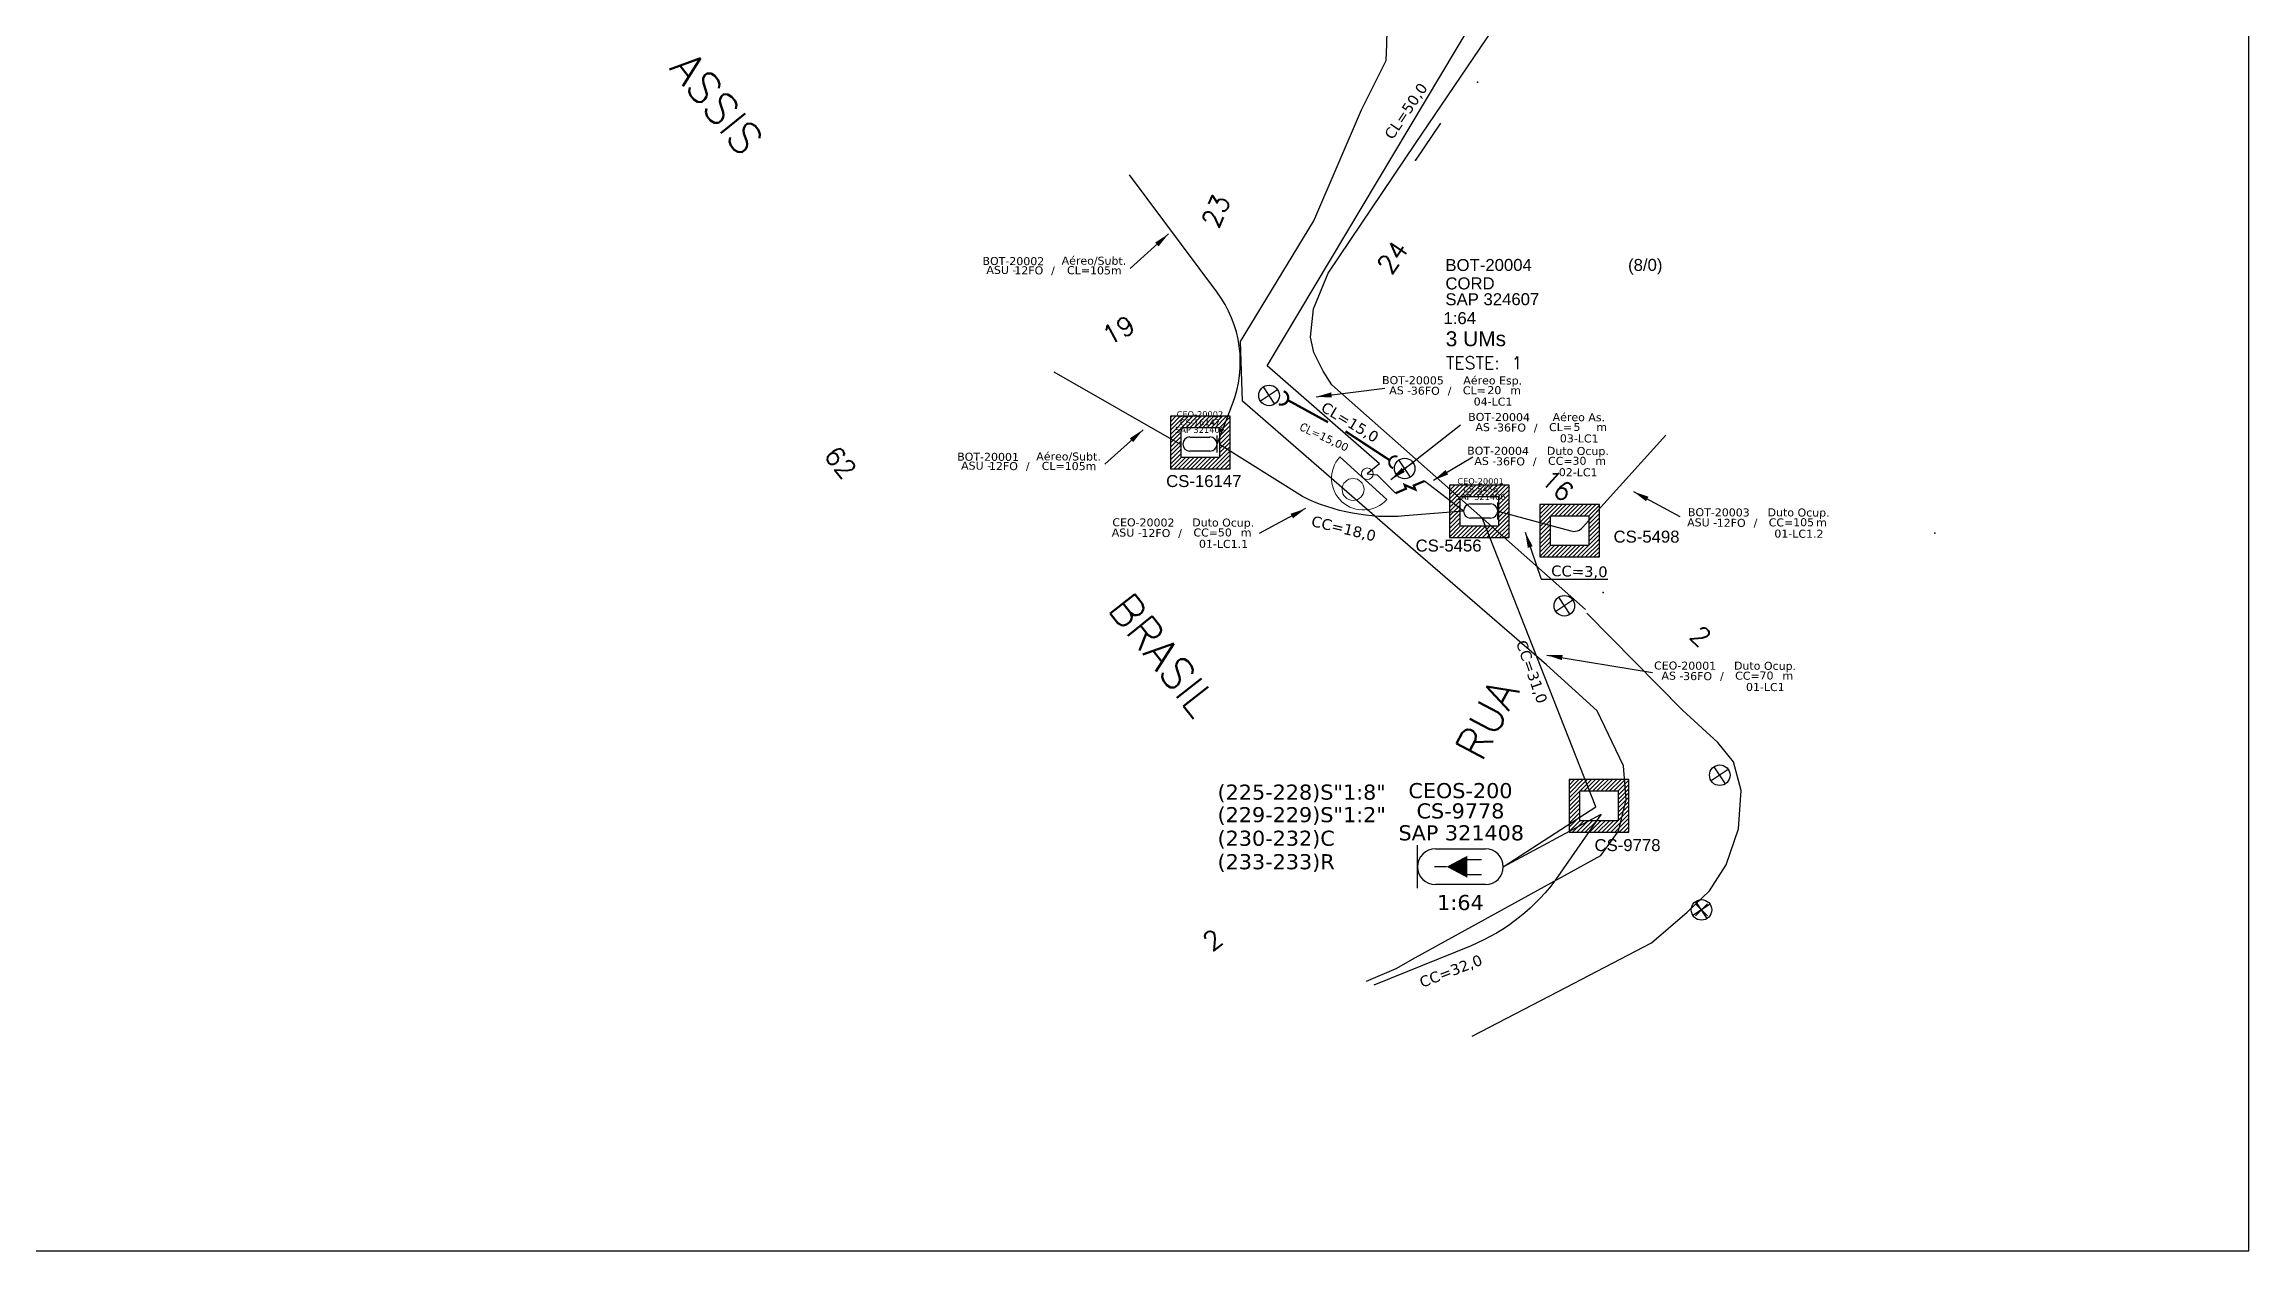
# Model space of a CAD drawing. Extents: x -89 to 749, y 705 to 1299.
# Drawn here: x 467.7 to 749.2, y 705 to 859.2 of the extents above; entities that cross this region are included whole.
import ezdxf
from ezdxf.enums import TextEntityAlignment as Align

# ---------------------------------------------------------------- set-up
doc = ezdxf.new("R2010")
doc.units = 0
for name, color, linetype in [('10.1-Caixas Subterrâneas', 5, 'Continuous'), ('20.4-CEOS', 1, 'Continuous'), ('20.5-CEO', 1, 'Continuous'), ('CAP a instalar', 1, 'Continuous'), ('celulas gpon', 7, 'Continuous'), ('CORDOALHA BLOCO NOVO', 7, 'Continuous'), ('DIVLOTE', 252, 'Continuous'), ('DUVIDAS', 252, 'Continuous'), ('label_cabos', 7, 'Continuous'), ('Legenda', 1, 'Continuous'), ('MUB', 251, 'Continuous'), ('NOMELOG', 253, 'Continuous'), ('Postes Existentes NA', 1, 'Continuous'), ('POSTES_ATUALIZACAO', 252, 'Continuous'), ('Subida Lateral', 5, 'Continuous'), ('UMS', 1, 'Continuous')]:
    doc.layers.add(name, color=color, linetype=linetype)
for name, color, linetype, lineweight in [("20.0-LEGENDA DOS CDO'S", 1, 'Continuous', 0), ('20.2-CDO_POSTE', 1, 'Continuous', 5), ('20.6-CORDOALHA_SUPORTE', 7, 'Continuous', 25), ('CORDOALHA_SUPORTE', 7, 'Continuous', 25)]:
    doc.layers.add(name, color=color, linetype=linetype, lineweight=lineweight)
doc.layers.add('EXTRA', color=50, linetype='Continuous', plot=False)
doc.styles.add('ARIAL', font='arial.ttf')
doc.styles.add('DIGICADE', font='arial.ttf')
doc.styles.add('ROMANS', font='romans')
doc.styles.add('siredit', font='verdana.ttf')
doc.styles.get("Standard").update_dxf_attribs({"font": 'arial.ttf'})
doc.linetypes.add('FENCELINE1', pattern='A,0.25,-0.1,[133,ltypeshp.shx,S=0.1,R=0,X=-0.1,Y=0],-0.1,1', length=1.45)
doc.dimstyles.new('CC', dxfattribs={"dimtxt": 1, "dimasz": 2, "dimexe": 0.18, "dimexo": 0.0625, "dimgap": 0.09, "dimtad": 0, "dimdec": 0, "dimrnd": 1, "dimzin": 0, "dimdsep": 46, "dimtxsty": 'siredit', "dimblk": 'NONE', "dimcen": 0, "dimse1": 1, "dimse2": 1, "dimsd1": 1, "dimsd2": 1, "dimclrt": 7, "dimadec": 0, "dimazin": 0, "dimtfac": 1, "dimtdec": 0, "dimtofl": 0, "dimtmove": 0, "dimatfit": 3, "dimfxl": 0, "dimtolj": 1, "dimtzin": 0, "dimarcsym": 0})
doc.dimstyles.get("Standard").update_dxf_attribs({"dimtxt": 0.18, "dimasz": 0.18, "dimexe": 0.18, "dimexo": 0.0625, "dimgap": 0.09, "dimtad": 0, "dimtih": 1, "dimtoh": 1, "dimdec": 4, "dimzin": 0, "dimdsep": 46, "dimtxsty": 'Standard', "dimcen": 0.09, "dimadec": 0, "dimazin": 0, "dimtfac": 1, "dimtdec": 4, "dimtofl": 0, "dimtmove": 0, "dimatfit": 3, "dimfxl": 0, "dimtolj": 1, "dimtzin": 0, "dimarcsym": 0})

# ---------------------------------------------------------------- blocks, each defined once
blk = doc.blocks.new('*X65')
at = {"color": 0, "linetype": 'Continuous'}
for p, q in [((-1.25, 0.34099), (-0.49099, 1.1)), ((-1.25, 0.517767), (-0.667767, 1.1)), ((-1.25, 0.694544), (-0.844544, 1.1)), ((-1.25, 0.87132), (-1.02132, 1.1)), ((-1.25, 1.048097), (-1.198097, 1.1)), ((-0.789214, 0.625), (-0.314214, 1.1)), ((-0.612437, 0.625), (-0.137437, 1.1)), ((-0.43566, 0.625), (0.03934, 1.1)), ((-0.258883, 0.625), (0.216117, 1.1)), ((-0.082107, 0.625), (0.392893, 1.1)), ((0.09467, 0.625), (0.56967, 1.1)), ((0.271447, 0.625), (0.746447, 1.1)), ((0.448223, 0.625), (0.923223, 1.1)), ((0.625, 0.625), (1.1, 1.1)), ((0.801777, 0.625), (1.25, 1.073223)), ((-1.25, 0.164214), (-0.8035, 0.610714)), ((-1.25, -0.012563), (-0.8035, 0.433937)), ((-1.25, -0.18934), (-0.8035, 0.25716)), ((-1.25, -0.366117), (-0.8035, 0.080383)), ((0.8035, 0.449947), (1.25, 0.896447)), ((0.8035, 0.27317), (1.25, 0.71967)), ((0.8035, 0.096393), (1.25, 0.542893)), ((0.8035, -0.080383), (1.25, 0.366117)), ((0.8035, -0.25716), (1.25, 0.18934)), ((0.8035, -0.433937), (1.25, 0.012563)), ((-1.25, -0.542893), (-0.8035, -0.096393)), ((-1.25, -0.71967), (-0.8035, -0.27317)), ((-1.25, -0.896447), (-0.8035, -0.449947)), ((-1.25, -1.073223), (-0.801777, -0.625)), ((-1.1, -1.1), (-0.625, -0.625)), ((-0.923223, -1.1), (-0.448223, -0.625)), ((-0.746447, -1.1), (-0.271447, -0.625)), ((-0.56967, -1.1), (-0.09467, -0.625)), ((-0.392893, -1.1), (0.082107, -0.625)), ((-0.216117, -1.1), (0.258883, -0.625)), ((-0.03934, -1.1), (0.43566, -0.625)), ((0.137437, -1.1), (0.612437, -0.625)), ((0.314214, -1.1), (0.789214, -0.625)), ((0.49099, -1.1), (1.25, -0.34099)), ((0.667767, -1.1), (1.25, -0.517767)), ((0.8035, -0.610714), (1.25, -0.164214)), ((0.844544, -1.1), (1.25, -0.694544)), ((1.02132, -1.1), (1.25, -0.87132)), ((1.198097, -1.1), (1.25, -1.048097))]:
    blk.add_line(p, q, dxfattribs=at)
blk = doc.blocks.new('MANHOLE_MQ')
at = {"color": 0, "linetype": 'Continuous'}
for p, q in [((0.00000623, 0.00000569), (-0.00000627, 0.00000569)), ((-0.00000627, 0.00000569), (-0.00000627, -0.00000531)), ((0.00000623, -0.00000531), (0.00000623, 0.00000569)), ((-0.00000404, 0.00000331), (0.00000399, 0.00000331)), ((-0.00000404, -0.00000294), (-0.00000404, 0.00000331)), ((0.00000399, 0.00000331), (0.00000399, -0.00000294)), ((0.00000399, -0.00000294), (-0.00000404, -0.00000294)), ((0.00000399, -0.00000294), (0.00000399, -0.00000294)), ((-0.00000627, -0.00000531), (0.00000623, -0.00000531))]:
    blk.add_line(p, q, dxfattribs=at)
at = {"color": 0, "linetype": 'Continuous', "xscale": 5e-06, "yscale": 5e-06, "zscale": 1e-05}
blk.add_blockref('*X65', (-0.00000002, 0.00000019), dxfattribs=at)
blk = doc.blocks.new('*U100')
at = {"color": 10}
for points in [[(41172, 12883), (40951, 13058)], [(40974, 12860), (41149, 13081)]]:
    blk.add_lwpolyline(points, dxfattribs=at)
blk.add_circle((41062, 12971), 141, dxfattribs=at)
blk = doc.blocks.new('*U102')
at = {"layer": '20.4-CEOS', "color": 7, "style": 'siredit'}
for tag, p in [('FIBRAS_SPLITTER', (0, 0)), ('FIBRAS_TOP_C', (0, -4.13)), ('RESERVA_FINAIS', (0, -5.46))]:
    blk.add_attdef(tag, p, '', height=1.01, dxfattribs=at)
for tag, p, flags in [('ID_ATIVIDADE', (0, -6.77), 3), ('FATOR', (0, -8.09), 1), ('QTDE', (0, -9.4), 1), ('FID', (0, -10.71), 1)]:
    blk.add_attdef(tag, p, '', height=1.01, dxfattribs=dict(at, flags=flags))
blk = doc.blocks.new('*U104')
at = {"layer": '20.4-CEOS', "color": 7, "style": 'siredit'}
blk.add_attdef('FIBRAS_SPLITTER', (0, 0), '', height=1.01, dxfattribs=at)
for tag, p, flags in [('ID_ATIVIDADE', (0, -1.48), 3), ('FATOR', (0, -2.79), 1), ('QTDE', (0, -4.11), 1), ('FID', (0, -5.42), 1)]:
    blk.add_attdef(tag, p, '', height=1.01, dxfattribs=dict(at, flags=flags))
blk = doc.blocks.new('*U106')
at = {"color": 0}
blk.add_line((2.14, -0.58), (-2.1, -0.68), dxfattribs=at)
for centre, radius in [((0, 0.38), 0.733), ((0.03, -1.03), 0.393)]:
    blk.add_circle(centre, radius, dxfattribs=at)
blk.add_arc((0.02, -0.63), 2.12, 1.3782, 181.3782, dxfattribs=at)
blk = doc.blocks.new('Inst CDOE-8 CAIXA DIST OPT CDOE 48F_8D C_SPL OPTAP')
at = {"layer": "20.0-LEGENDA DOS CDO'S", "color": 0, "style": 'ARIAL'}
for tag, p, height in [('FID', (0.12, 5.25), 0.8), ('CORDOALHA', (0.12, 4.02), 0.8), ('SAP', (0.12, 2.96), 0.8), ('1:XX', (-0.01, 1.7), 0.8), ('UMS', (0.14, 0.22), 1)]:
    blk.add_attdef(tag, p, '', height=height, rotation=0.118, dxfattribs=at)
at = {"layer": "20.0-LEGENDA DOS CDO'S", "color": 0}
for tag, p, style, flags in [('ID_ATIVIDADE', (0.12, 6.47), 'ARIAL', 3), ('FATOR', (7.92, 6.47), 'ARIAL', 1), ('QTDE', (0.23, -0.97), 'DIGICADE', 3)]:
    blk.add_attdef(tag, p, '', height=0.8, rotation=0.118, dxfattribs=dict(at, style=style, flags=flags))
at = {"layer": "20.0-LEGENDA DOS CDO'S", "color": 0, "style": 'ARIAL'}
blk.add_attdef('FIBRAS_UTILIZADAS', text='', height=0.8, rotation=0.118, dxfattribs=at).set_placement((13.48, 5.26), align=Align.CENTER)
blk = doc.blocks.new('Teste  FTTH')
at = {"color": 0, "lineweight": 0, "style": 'ROMANS'}
for tag, p in [('TESTE', (-2.302, -0.29)), ('QTDE', (0.212, -0.29))]:
    blk.add_attdef(tag, p, '', height=0.48, dxfattribs=at)
for tag, p, flags in [('FID', (-2.227, -1.253), 1), ('FATOR', (-2.227, -2.028), 3), ('ID_ATIVIDADE', (-2.227, -2.716), 3)]:
    blk.add_attdef(tag, p, '', height=0.48, dxfattribs=dict(at, flags=flags))
blk = doc.blocks.new('Inst CB DT OCUP CFOA-SM-AS-80-TS-36')
at = {"layer": 'label_cabos', "color": 0, "style": 'siredit'}
for tag, flags, p in [('ID_ATIVIDADE', 3, (1.31, 2.67)), ('FATOR', 1, (11.56, 2.55))]:
    blk.add_attdef(tag, text='', height=1, rotation=359.69, dxfattribs=dict(at, flags=flags)).set_placement(p, align=Align.MIDDLE_CENTER)
for tag, p in [('TIPO_CABO', (1.76, 0)), ('DESTINO_CABO', (3.13, 1.26)), ('CABO', (4.69, -0.05)), ('/', (7.71, -0.05)), ('LANCE', (10.91, 0)), ('TIPO_CABO', (13.11, 1.24)), ('UND', (15.96, 0)), ('FID', (13.15, -1.41))]:
    blk.add_attdef(tag, text='', height=1, rotation=359.69, dxfattribs=at).set_placement(p, align=Align.MIDDLE_CENTER)
blk.add_attdef('QTDE', (12.43, -0.47), '', height=1, rotation=359.69, dxfattribs=at)
blk = doc.blocks.new('_None')
blk = doc.blocks.new('Inst CB DT OCUP CFOA-SM-ASU-120-S-12')
at = {"layer": 'label_cabos', "color": 0, "style": 'siredit'}
for tag, flags, p in [('ID_ATIVIDADE', 3, (1.31, 2.67)), ('FATOR', 1, (11.56, 2.55))]:
    blk.add_attdef(tag, text='', height=1, rotation=359.69, dxfattribs=dict(at, flags=flags)).set_placement(p, align=Align.MIDDLE_CENTER)
for tag, p in [('TIPO_CABO', (1.26, 0)), ('DESTINO_CABO', (3.13, 1.26)), ('CABO', (4.69, -0.05)), ('/', (7.71, -0.05)), ('LANCE', (10.91, 0)), ('TIPO_CABO', (13.11, 1.24)), ('UND', (15.96, 0)), ('FID', (13.15, -1.41))]:
    blk.add_attdef(tag, text='', height=1, rotation=359.69, dxfattribs=at).set_placement(p, align=Align.MIDDLE_CENTER)
blk.add_attdef('QTDE', (12.43, -0.47), '', height=1, rotation=359.69, dxfattribs=at)
blk = doc.blocks.new('LEGENDA DOS CABOS')
at = {"layer": 'EXTRA', "color": 0, "style": 'siredit'}
for tag, p in [('ID', (4.6, 0.97)), ('XX', (9.03, 0.97))]:
    blk.add_attdef(tag, text='', height=0.48, rotation=359.69, dxfattribs=at).set_placement(p, align=Align.MIDDLE_CENTER)
at = {"layer": 'Legenda', "color": 0, "style": 'siredit'}
for tag, p in [('TIPO_CABO', (1.31, 0)), ('CABO', (4.69, -0.05)), ('/', (6.81, -0.05)), ('METROS', (10.03, -0.05))]:
    blk.add_attdef(tag, text='', height=0.8, rotation=359.69, dxfattribs=at).set_placement(p, align=Align.MIDDLE_CENTER)
blk = doc.blocks.new('Inst CB AS CFOA-SM-AS-80-TS-36')
at = {"layer": 'label_cabos', "color": 0, "style": 'siredit'}
for tag, flags, p in [('ID_ATIVIDADE', 3, (1.31, 2.67)), ('FATOR', 1, (11.56, 2.55))]:
    blk.add_attdef(tag, text='', height=1, rotation=359.69, dxfattribs=dict(at, flags=flags)).set_placement(p, align=Align.MIDDLE_CENTER)
for tag, p in [('TIPO_CABO', (1.76, 0)), ('DESTINO_CABO', (3.13, 1.26)), ('CABO', (4.69, -0.05)), ('/', (7.71, -0.05)), ('LANCE', (10.81, 0)), ('TIPO_CABO', (13.11, 1.24)), ('UND', (15.96, 0)), ('FID', (13.15, -1.41))]:
    blk.add_attdef(tag, text='', height=1, rotation=359.69, dxfattribs=at).set_placement(p, align=Align.MIDDLE_CENTER)
blk.add_attdef('QTDE', (12.43, -0.47), '', height=1, rotation=359.69, dxfattribs=at)
blk = doc.blocks.new('Inst CB ESP CFOA-SM-AS-80-TS-36')
at = {"layer": 'label_cabos', "color": 0, "style": 'siredit'}
for tag, flags, p in [('ID_ATIVIDADE', 3, (1.31, 2.67)), ('FATOR', 1, (11.56, 2.55))]:
    blk.add_attdef(tag, text='', height=1, rotation=359.69, dxfattribs=dict(at, flags=flags)).set_placement(p, align=Align.MIDDLE_CENTER)
for tag, p in [('TIPO_CABO', (1.76, 0)), ('DESTINO_CABO', (3.13, 1.26)), ('CABO', (4.69, -0.05)), ('/', (7.71, -0.05)), ('LANCE', (10.81, 0)), ('TIPO_CABO', (13.11, 1.24)), ('UND', (15.96, 0)), ('FID', (13.15, -1.41))]:
    blk.add_attdef(tag, text='', height=1, rotation=359.69, dxfattribs=at).set_placement(p, align=Align.MIDDLE_CENTER)
blk.add_attdef('QTDE', (12.43, -0.47), '', height=1, rotation=359.69, dxfattribs=at)
blk = doc.blocks.new('Inst CORD BENZINAL 4.55MM 3F (sem recursos)')
at = {"layer": '20.6-CORDOALHA_SUPORTE', "color": 0, "lineweight": 0, "style": 'ROMANS'}
blk.add_attdef('LANCE', text='', height=1, dxfattribs=at).set_placement((-0.54, -2.21), align=Align.RIGHT)
at = {"layer": '20.6-CORDOALHA_SUPORTE', "color": 0, "style": 'siredit'}
blk.add_attdef('QTDE', (-0.54, -2.21), '', height=1, rotation=359.69, dxfattribs=at)
at = {"layer": '20.6-CORDOALHA_SUPORTE', "color": 0, "lineweight": 0, "style": 'ROMANS'}
for tag, p, flags in [('FATOR', (-5.2, -4.44), 3), ('ID_ATIVIDADE', (-5.2, -6.67), 3), ('FID', (-5.2, -8.9), 1)]:
    blk.add_attdef(tag, p, '', height=1, dxfattribs=dict(at, flags=flags))

msp = doc.modelspace()

# ---------------------------------------------------------------- linework, layer by layer
msp.add_lwpolyline([(-89.32, 705.02), (749.25, 705.02), (749.25, 1299.02), (-89.32, 1299.02), (-89.32, 705.02)])
at = {"layer": '20.4-CEOS', "color": 7}
for p, q in [((645.37, 756.37), (651.76, 756.37)), ((651.76, 751.82), (645.37, 751.82))]:
    msp.add_line(p, q, dxfattribs=at)
for points in [[(643.1, 751.35), (643.1, 756.84)], [(649.32, 755), (651.26, 755)], [(646.8, 754.09), (645.27, 754.09)], [(649.32, 753.1), (651.26, 753.1)]]:
    msp.add_lwpolyline(points, dxfattribs=at)
msp.add_lwpolyline([(646.8, 754.09, 0, 2.81, 0), (649.44, 754.09, 2.81, 2.81, 0)], format="xyseb", dxfattribs=at)
for centre, start, end in [((645.37, 754.09), 90, 270), ((651.76, 754.09), 270, 90)]:
    msp.add_arc(centre, 2.28, start, end, dxfattribs=at)
at = {"layer": '20.5-CEO', "color": 7}
for p, q in [((614.03, 808.98), (616.58, 808.98)), ((616.58, 807.17), (614.03, 807.17)), ((649.87, 800.43), (652.42, 800.43)), ((652.42, 798.61), (649.87, 798.61))]:
    msp.add_line(p, q, dxfattribs=at)
for points in [[(617.49, 806.98), (617.49, 809.17)], [(653.33, 798.43), (653.33, 800.61)]]:
    msp.add_lwpolyline(points, dxfattribs=at)
for centre, start, end in [((614.03, 808.08), 90, 270), ((616.58, 808.08), 270, 90), ((649.87, 799.52), 90, 270), ((652.42, 799.52), 270, 90)]:
    msp.add_arc(centre, 0.907, start, end, dxfattribs=at)
at = {"layer": 'CAP a instalar', "color": 7, "linetype": 'FENCELINE1', "ltscale": 5}
for points in [[(638.25, 805.56), (623.9, 818.08), (654.13, 868.78), (637.74, 868.14), (604.46, 898.63), (563.21, 937.24), (562.16, 937.2)], [(638.25, 805.56), (636.67, 804.27), (637.94, 804.14)], [(640.29, 801.8), (637.94, 804.14)], [(648.97, 799.52), (643.98, 803.36)], [(654.04, 754.09), (665.86, 761.75), (651.34, 798.65)]]:
    msp.add_lwpolyline(points, dxfattribs=at)
at = {"layer": 'CAP a instalar', "color": 8, "linetype": 'FENCELINE1', "ltscale": 15}
msp.add_lwpolyline([(617.49, 808.08), (619.44, 813.1, 0.258891), (617.47, 827.52), (606.3, 842.45)], format="xyb", dxfattribs=at)
msp.add_lwpolyline([(612.9, 807.97), (596.7, 817.25)], dxfattribs=at)
at = {"layer": 'CAP a instalar', "color": 7, "linetype": 'FENCELINE1', "ltscale": 15}
for points in [[(648.97, 799.52), (641.48, 798.9, -0.135652), (628.39, 801.37), (617.81, 808.02)], [(653.33, 799.52), (662.65, 796.98, 0.283325), (664.16, 797.42), (674.79, 809.23)], [(654.04, 754.09), (666.55, 760.8), (661.01, 752.86, -0.144862), (649.92, 744.01), (637.52, 738.98)]]:
    msp.add_lwpolyline(points, format="xyb", dxfattribs=at)
at = {"layer": 'CORDOALHA_SUPORTE'}
for points, const_width in [([(625.38, 813.16, 1), (625.99, 814.83)], 0.288), ([(639.97, 805, -1), (640.52, 806.46)], 0.253)]:
    msp.add_lwpolyline(points, format="xyb", dxfattribs=dict(at, const_width=const_width))
at = {"layer": 'CORDOALHA_SUPORTE', "const_width": 0.288}
for points in [[(631.66, 810.87), (626.52, 813.69)], [(639.51, 806.03), (633.89, 809.71)]]:
    msp.add_lwpolyline(points, dxfattribs=at)
at = {"layer": 'DIVLOTE'}
msp.add_point((709.15, 796.7, -5135.08), dxfattribs=at)
at = {"layer": 'DUVIDAS', "elevation": -5135.08}
for points in [[(629.84, 836.61), (635.92, 850.75), (639.1, 857.06), (639.16, 859.17), (639.21, 860.9), (638.73, 862.69), (582.85, 911.98)], [(642.84, 846.45), (658.47, 869.55), (665.17, 878.8), (667.66, 885.34), (668.37, 889.39)], [(646.01, 849.08), (642.84, 844.33)], [(642.84, 806.19), (632.16, 815.66), (631.04, 817.38), (629.85, 819.78), (629.41, 821.72), (629.79, 825.33), (631.66, 829.92), (642.84, 846.45)], [(642.84, 794.35), (620.72, 813.54), (620.5, 821.17), (629.84, 836.61)], [(664.53, 786.96), (642.84, 806.19)], [(642.84, 742.49), (666.49, 755.54), (668.73, 758.65), (669.74, 762.62), (669.39, 766.96), (666.03, 773.99), (659.54, 779.86), (642.84, 794.35)], [(650.05, 732.44), (661.06, 738.15), (672.97, 744.36), (677.5, 748.31), (680.35, 751.01), (682.49, 754.34), (684.09, 758.93), (684.41, 763.84), (683.45, 767.48), (681.45, 769.96), (676.92, 774.09), (664.69, 786.5)], [(636.58, 739.47), (640.35, 741.11), (642.84, 742.49)]]:
    msp.add_lwpolyline(points, dxfattribs=at)
at = {"layer": 'DUVIDAS'}
for p in [(650.73, 854.3, -5135.08), (650.73, 854.3, -5135.08), (642.84, 844.33, -5135.08), (642.84, 844.33, -5135.08), (666.78, 789.14, -5135.08)]:
    msp.add_point(p, dxfattribs=at)
at = {"layer": 'MUB', "elevation": -5135.08}
for points in [[(642.84, 742.49), (666.49, 755.54), (668.73, 758.65), (669.74, 762.62), (669.39, 766.96), (666.03, 773.99), (659.54, 779.86), (642.84, 794.35)], [(650.05, 732.44), (661.06, 738.15), (672.97, 744.36), (677.5, 748.31), (680.35, 751.01), (682.49, 754.34), (684.09, 758.93), (684.41, 763.84), (683.45, 767.48), (681.45, 769.96), (676.92, 774.09), (664.69, 786.5)], [(636.58, 739.47), (640.35, 741.11), (642.84, 742.49)]]:
    msp.add_lwpolyline(points, dxfattribs=at)
at = {"layer": 'POSTES_ATUALIZACAO'}
for p, q in [((678.59, 749.35, -5125.85), (680.12, 747.81, -5125.85)), ((678.59, 747.81, -5125.85), (680.12, 749.35, -5125.85))]:
    msp.add_line(p, q, dxfattribs=at)
at = {"layer": 'POSTES_ATUALIZACAO', "linetype": 'Continuous'}
msp.add_line((680.12, 749.35, -5125.85), (678.59, 747.81, -5125.85), dxfattribs=at)
at = {"layer": 'Subida Lateral', "color": 5, "const_width": 0.281}
msp.add_lwpolyline([(640.29, 801.8), (641.61, 802.37), (641.44, 802.86), (642.81, 802.27), (642.61, 802.78), (643.98, 803.36)], dxfattribs=at)

# ---------------------------------------------------------------- block references
at = {"layer": '10.1-Caixas Subterrâneas', "color": 30, "xscale": 610816.4328971513, "yscale": 610816.4328971513, "zscale": 610816.4328971513}
for p, rotation in [((615.34, 808.38), 180.0000000000626), ((650.96, 799.6), 180.0000000000626), ((662.49, 797.13), 180.0000000000625), ((666.24, 761.98), 180.0000000000626)]:
    msp.add_blockref('MANHOLE_MQ', p, dxfattribs=dict(at, rotation=rotation))
at = {"layer": "20.0-LEGENDA DOS CDO'S", "color": 7, "lineweight": 0, "xscale": 1.910069434105674, "yscale": 1.910069434105674, "zscale": 1.910069434105674}
msp.add_blockref('Inst CDOE-8 CAIXA DIST OPT CDOE 48F_8D C_SPL OPTAP', (646.42, 820.15), dxfattribs=at).add_auto_attribs({'FID': 'BOT-20004', 'CORDOALHA': 'CORD', 'SAP': 'SAP 324607', '1:XX': '1:64', 'UMS': '3 UMs', 'FIBRAS_UTILIZADAS': '(8/0)'})
at = {"layer": "20.0-LEGENDA DOS CDO'S", "color": 7, "lineweight": 0, "xscale": 3.343576544401982, "yscale": 3.343576544401982, "zscale": 3.343576544401982, "rotation": 3.126797674058592e-05}
msp.add_blockref('Teste  FTTH', (654.4, 818.61), dxfattribs=at).add_auto_attribs({'TESTE': 'TESTE:', 'QTDE': '1'})
at = {"layer": '20.2-CDO_POSTE', "color": 7, "xscale": 1.910069434105674, "yscale": 1.910069434105674, "zscale": 1.910069434105674, "rotation": 136.4348079814078}
msp.add_blockref('*U106', (635.36, 802.81), dxfattribs=at)
at = {"layer": '20.4-CEOS', "color": 0, "lineweight": 0}
ref = msp.add_blockref('*U102', (617.55, 762.66), dxfattribs=dict(at, xscale=1.910069434105674, yscale=1.910069434105674, zscale=1.910069434105674))
ref.add_attrib('FIBRAS_SPLITTER', '(225-228)S"1:8"', (617.55, 762.66), dxfattribs={"color": 7, "height": 1.9286, "style": 'siredit'})
ref.add_attrib('FIBRAS_TOP_C', '(230-232)C', (617.55, 756.77), dxfattribs={"color": 7, "height": 1.929, "style": 'siredit'})
ref.add_attrib('RESERVA_FINAIS', '(233-233)R', (617.55, 753.77), dxfattribs={"color": 7, "height": 1.929, "style": 'siredit'})
at = {"layer": '20.4-CEOS', "color": 0, "lineweight": 0, "xscale": 1.910069434105674, "yscale": 1.910069434105674, "zscale": 1.910069434105674}
msp.add_blockref('*U104', (617.55, 759.78), dxfattribs=at).add_auto_attribs({'FIBRAS_SPLITTER': '(229-229)S"1:2"'})
at = {"layer": 'CORDOALHA BLOCO NOVO', "color": 0, "lineweight": 0, "rotation": 334.9064301640561}
msp.add_blockref('Inst CORD BENZINAL 4.55MM 3F (sem recursos)', (631.86, 810.55, 5135.08), dxfattribs=at).add_auto_attribs({'QTDE': '15,00', 'LANCE': 'CL='})
at = {"layer": 'label_cabos', "color": 0, "lineweight": 0}
ref = msp.add_blockref('LEGENDA DOS CABOS', (587.15, 829.79), dxfattribs=dict(at, xscale=1.021695015750886, yscale=1.021695015750886, zscale=1.021695015750886))
ref.add_attrib('ID', 'BOT-20002', dxfattribs={"color": 0, "height": 1.022, "rotation": 359.69, "style": 'siredit'}).set_placement((591.48, 831.45), align=Align.MIDDLE_CENTER)
ref.add_attrib('CABO', '12FO', dxfattribs={"color": 0, "height": 1.022, "rotation": 359.69, "style": 'siredit'}).set_placement((593.45, 830.27), align=Align.MIDDLE_CENTER)
ref.add_attrib('METROS', 'CL=105m', dxfattribs={"color": 0, "height": 1.022, "rotation": 359.69, "style": 'siredit'}).set_placement((601.82, 830.27), align=Align.MIDDLE_CENTER)
ref.add_attrib('XX', 'Aéreo/Subt.', dxfattribs={"color": 0, "height": 1.0217, "rotation": 359.69, "style": 'siredit'}).set_placement((601.77, 831.5), align=Align.MIDDLE_CENTER)
ref.add_attrib('/', '/', dxfattribs={"color": 0, "height": 1.02, "rotation": 359.69, "style": 'siredit'}).set_placement((596.54, 830.27), align=Align.MIDDLE_CENTER)
ref.add_attrib('TIPO_CABO', 'ASU -', dxfattribs={"color": 0, "height": 1.022, "rotation": 359.69, "style": 'siredit'}).set_placement((589.95, 830.32), align=Align.MIDDLE_CENTER)
ref = msp.add_blockref('Inst CB ESP CFOA-SM-AS-80-TS-36', (639.3, 814.94), dxfattribs=dict(at, xscale=1.021695015750886, yscale=1.021695015750886, zscale=1.021695015750886))
ref.add_attrib('DESTINO_CABO', 'BOT-20005', dxfattribs={"color": 0, "height": 1.022, "rotation": 359.69, "style": 'siredit'}).set_placement((642.5, 816.23), align=Align.MIDDLE_CENTER)
ref.add_attrib('TIPO_CABO', 'Aéreo Esp.', dxfattribs={"color": 0, "height": 1.022, "rotation": 359.69, "style": 'siredit'}).set_placement((652.69, 816.21), align=Align.MIDDLE_CENTER)
ref.add_attrib('CABO', '36FO', dxfattribs={"color": 0, "height": 1.022, "rotation": 359.69, "style": 'siredit'}).set_placement((644.08, 814.89), align=Align.MIDDLE_CENTER)
ref.add_attrib('/', '/', dxfattribs={"color": 0, "height": 1.02, "rotation": 359.69, "style": 'siredit'}).set_placement((647.18, 814.89), align=Align.MIDDLE_CENTER)
ref.add_attrib('TIPO_CABO', 'AS - ', dxfattribs={"color": 0, "height": 1.022, "rotation": 359.69, "style": 'siredit'}).set_placement((641.1, 814.94), align=Align.MIDDLE_CENTER)
ref.add_attrib('FID', '04-LC1', dxfattribs={"color": 0, "height": 1.022, "rotation": 359.69, "style": 'siredit'}).set_placement((652.73, 813.5), align=Align.MIDDLE_CENTER)
ref.add_attrib('LANCE', 'CL=', dxfattribs={"color": 0, "height": 1.022, "rotation": 359.69, "style": 'siredit'}).set_placement((650.34, 814.94), align=Align.MIDDLE_CENTER)
ref.add_attrib('QTDE', '20', (652, 814.46), dxfattribs={"color": 0, "height": 1.022, "rotation": 359.69, "style": 'siredit'})
ref.add_attrib('UND', 'm', dxfattribs={"color": 0, "height": 1.02, "rotation": 359.69, "style": 'siredit'}).set_placement((655.61, 814.94), align=Align.MIDDLE_CENTER)
ref = msp.add_blockref('Inst CB AS CFOA-SM-AS-80-TS-36', (650.3, 810.24), dxfattribs=dict(at, xscale=1.021695015750886, yscale=1.021695015750886, zscale=1.021695015750886))
ref.add_attrib('DESTINO_CABO', 'BOT-20004', dxfattribs={"color": 0, "height": 1.022, "rotation": 359.69, "style": 'siredit'}).set_placement((653.5, 811.53), align=Align.MIDDLE_CENTER)
ref.add_attrib('TIPO_CABO', 'Aéreo As.', dxfattribs={"color": 0, "height": 1.022, "rotation": 359.69, "style": 'siredit'}).set_placement((663.69, 811.51), align=Align.MIDDLE_CENTER)
ref.add_attrib('CABO', '36FO', dxfattribs={"color": 0, "height": 1.022, "rotation": 359.69, "style": 'siredit'}).set_placement((655.09, 810.19), align=Align.MIDDLE_CENTER)
ref.add_attrib('/', '/', dxfattribs={"color": 0, "height": 1.02, "rotation": 359.69, "style": 'siredit'}).set_placement((658.18, 810.19), align=Align.MIDDLE_CENTER)
ref.add_attrib('TIPO_CABO', 'AS - ', dxfattribs={"color": 0, "height": 1.022, "rotation": 359.69, "style": 'siredit'}).set_placement((652.1, 810.24), align=Align.MIDDLE_CENTER)
ref.add_attrib('FID', '03-LC1', dxfattribs={"color": 0, "height": 1.022, "rotation": 359.69, "style": 'siredit'}).set_placement((663.73, 808.8), align=Align.MIDDLE_CENTER)
ref.add_attrib('LANCE', 'CL=', dxfattribs={"color": 0, "height": 1.022, "rotation": 359.69, "style": 'siredit'}).set_placement((661.35, 810.24), align=Align.MIDDLE_CENTER)
ref.add_attrib('QTDE', '5', (663, 809.76), dxfattribs={"color": 0, "height": 1.02, "rotation": 359.69, "style": 'siredit'})
ref.add_attrib('UND', 'm', dxfattribs={"color": 0, "height": 1.02, "rotation": 359.69, "style": 'siredit'}).set_placement((666.61, 810.24), align=Align.MIDDLE_CENTER)
ref = msp.add_blockref('LEGENDA DOS CABOS', (583.92, 804.79), dxfattribs=dict(at, xscale=1.021695015750886, yscale=1.021695015750886, zscale=1.021695015750886))
ref.add_attrib('ID', 'BOT-20001', dxfattribs={"color": 0, "height": 1.022, "rotation": 359.69, "style": 'siredit'}).set_placement((588.25, 806.45), align=Align.MIDDLE_CENTER)
ref.add_attrib('CABO', '12FO', dxfattribs={"color": 0, "height": 1.022, "rotation": 359.69, "style": 'siredit'}).set_placement((590.21, 805.27), align=Align.MIDDLE_CENTER)
ref.add_attrib('METROS', 'CL=105m', dxfattribs={"color": 0, "height": 1.022, "rotation": 359.69, "style": 'siredit'}).set_placement((598.59, 805.27), align=Align.MIDDLE_CENTER)
ref.add_attrib('XX', 'Aéreo/Subt.', dxfattribs={"color": 0, "height": 1.0217, "rotation": 359.69, "style": 'siredit'}).set_placement((598.53, 806.5), align=Align.MIDDLE_CENTER)
ref.add_attrib('/', '/', dxfattribs={"color": 0, "height": 1.02, "rotation": 359.69, "style": 'siredit'}).set_placement((593.31, 805.27), align=Align.MIDDLE_CENTER)
ref.add_attrib('TIPO_CABO', 'ASU -', dxfattribs={"color": 0, "height": 1.022, "rotation": 359.69, "style": 'siredit'}).set_placement((586.72, 805.32), align=Align.MIDDLE_CENTER)
ref = msp.add_blockref('Inst CB DT OCUP CFOA-SM-AS-80-TS-36', (650.17, 805.93), dxfattribs=dict(at, xscale=1.021695015750886, yscale=1.021695015750886, zscale=1.021695015750886))
ref.add_attrib('DESTINO_CABO', 'BOT-20004', dxfattribs={"color": 0, "height": 1.022, "rotation": 359.69, "style": 'siredit'}).set_placement((653.37, 807.22), align=Align.MIDDLE_CENTER)
ref.add_attrib('CABO', '36FO', dxfattribs={"color": 0, "height": 1.022, "rotation": 359.69, "style": 'siredit'}).set_placement((654.96, 805.87), align=Align.MIDDLE_CENTER)
ref.add_attrib('TIPO_CABO', 'Duto Ocup.', dxfattribs={"color": 0, "height": 1.022, "rotation": 359.69, "style": 'siredit'}).set_placement((663.56, 807.2), align=Align.MIDDLE_CENTER)
ref.add_attrib('/', '/', dxfattribs={"color": 0, "height": 1.02, "rotation": 359.69, "style": 'siredit'}).set_placement((658.05, 805.87), align=Align.MIDDLE_CENTER)
ref.add_attrib('TIPO_CABO', 'AS - ', dxfattribs={"color": 0, "height": 1.022, "rotation": 359.69, "style": 'siredit'}).set_placement((651.97, 805.92), align=Align.MIDDLE_CENTER)
ref.add_attrib('FID', '02-LC1', dxfattribs={"color": 0, "height": 1.022, "rotation": 359.69, "style": 'siredit'}).set_placement((663.6, 804.48), align=Align.MIDDLE_CENTER)
ref.add_attrib('LANCE', 'CC=', dxfattribs={"color": 0, "height": 1.022, "rotation": 359.69, "style": 'siredit'}).set_placement((661.32, 805.93), align=Align.MIDDLE_CENTER)
ref.add_attrib('QTDE', '30', (662.87, 805.44), dxfattribs={"color": 0, "height": 1.022, "rotation": 359.69, "style": 'siredit'})
ref.add_attrib('UND', 'm', dxfattribs={"color": 0, "height": 1.02, "rotation": 359.69, "style": 'siredit'}).set_placement((666.48, 805.93), align=Align.MIDDLE_CENTER)
ref = msp.add_blockref('Inst CB DT OCUP CFOA-SM-ASU-120-S-12', (678.36, 798.07), dxfattribs=dict(at, xscale=1.021695015750886, yscale=1.021695015750886, zscale=1.021695015750886))
ref.add_attrib('DESTINO_CABO', 'BOT-20003', dxfattribs={"color": 0, "height": 1.022, "rotation": 359.69, "style": 'siredit'}).set_placement((681.56, 799.36), align=Align.MIDDLE_CENTER)
ref.add_attrib('CABO', '12FO', dxfattribs={"color": 0, "height": 1.022, "rotation": 359.69, "style": 'siredit'}).set_placement((683.14, 798.02), align=Align.MIDDLE_CENTER)
ref.add_attrib('TIPO_CABO', 'Duto Ocup.', dxfattribs={"color": 0, "height": 1.022, "rotation": 359.69, "style": 'siredit'}).set_placement((691.75, 799.34), align=Align.MIDDLE_CENTER)
ref.add_attrib('/', '/', dxfattribs={"color": 0, "height": 1.02, "rotation": 359.69, "style": 'siredit'}).set_placement((686.24, 798.02), align=Align.MIDDLE_CENTER)
ref.add_attrib('TIPO_CABO', 'ASU - ', dxfattribs={"color": 0, "height": 1.022, "rotation": 359.69, "style": 'siredit'}).set_placement((679.65, 798.07), align=Align.MIDDLE_CENTER)
ref.add_attrib('FID', '01-LC1.2', dxfattribs={"color": 0, "height": 1.022, "rotation": 359.69, "style": 'siredit'}).set_placement((691.79, 796.63), align=Align.MIDDLE_CENTER)
ref.add_attrib('LANCE', 'CC=', dxfattribs={"color": 0, "height": 1.022, "rotation": 359.69, "style": 'siredit'}).set_placement((689.5, 798.07), align=Align.MIDDLE_CENTER)
ref.add_attrib('QTDE', '105', (691.05, 797.59), dxfattribs={"color": 0, "height": 1.022, "rotation": 359.69, "style": 'siredit'})
ref.add_attrib('UND', 'm', dxfattribs={"color": 0, "height": 1.02, "rotation": 359.69, "style": 'siredit'}).set_placement((694.67, 798.07), align=Align.MIDDLE_CENTER)
ref = msp.add_blockref('Inst CB DT OCUP CFOA-SM-ASU-120-S-12', (604.89, 796.78), dxfattribs=dict(at, xscale=1.021695015750886, yscale=1.021695015750886, zscale=1.021695015750886))
ref.add_attrib('DESTINO_CABO', 'CEO-20002', dxfattribs={"color": 0, "height": 1.022, "rotation": 359.69, "style": 'siredit'}).set_placement((608.09, 798.07), align=Align.MIDDLE_CENTER)
ref.add_attrib('CABO', '12FO', dxfattribs={"color": 0, "height": 1.022, "rotation": 359.69, "style": 'siredit'}).set_placement((609.68, 796.72), align=Align.MIDDLE_CENTER)
ref.add_attrib('TIPO_CABO', 'Duto Ocup.', dxfattribs={"color": 0, "height": 1.022, "rotation": 359.69, "style": 'siredit'}).set_placement((618.28, 798.05), align=Align.MIDDLE_CENTER)
ref.add_attrib('/', '/', dxfattribs={"color": 0, "height": 1.02, "rotation": 359.69, "style": 'siredit'}).set_placement((612.77, 796.72), align=Align.MIDDLE_CENTER)
ref.add_attrib('TIPO_CABO', 'ASU - ', dxfattribs={"color": 0, "height": 1.022, "rotation": 359.69, "style": 'siredit'}).set_placement((606.18, 796.77), align=Align.MIDDLE_CENTER)
ref.add_attrib('FID', '01-LC1.1', dxfattribs={"color": 0, "height": 1.022, "rotation": 359.69, "style": 'siredit'}).set_placement((618.32, 795.33), align=Align.MIDDLE_CENTER)
ref.add_attrib('LANCE', 'CC=', dxfattribs={"color": 0, "height": 1.022, "rotation": 359.69, "style": 'siredit'}).set_placement((616.04, 796.78), align=Align.MIDDLE_CENTER)
ref.add_attrib('QTDE', '50', (617.59, 796.29), dxfattribs={"color": 0, "height": 1.022, "rotation": 359.69, "style": 'siredit'})
ref.add_attrib('UND', 'm', dxfattribs={"color": 0, "height": 1.02, "rotation": 359.69, "style": 'siredit'}).set_placement((621.2, 796.78), align=Align.MIDDLE_CENTER)
ref = msp.add_blockref('Inst CB DT OCUP CFOA-SM-AS-80-TS-36', (674.06, 778.49), dxfattribs=dict(at, xscale=1.021695015750886, yscale=1.021695015750886, zscale=1.021695015750886))
ref.add_attrib('DESTINO_CABO', 'CEO-20001', dxfattribs={"color": 0, "height": 1.022, "rotation": 359.69, "style": 'siredit'}).set_placement((677.26, 779.78), align=Align.MIDDLE_CENTER)
ref.add_attrib('CABO', '36FO', dxfattribs={"color": 0, "height": 1.022, "rotation": 359.69, "style": 'siredit'}).set_placement((678.85, 778.44), align=Align.MIDDLE_CENTER)
ref.add_attrib('TIPO_CABO', 'Duto Ocup.', dxfattribs={"color": 0, "height": 1.022, "rotation": 359.69, "style": 'siredit'}).set_placement((687.46, 779.76), align=Align.MIDDLE_CENTER)
ref.add_attrib('/', '/', dxfattribs={"color": 0, "height": 1.02, "rotation": 359.69, "style": 'siredit'}).set_placement((681.95, 778.44), align=Align.MIDDLE_CENTER)
ref.add_attrib('TIPO_CABO', 'AS - ', dxfattribs={"color": 0, "height": 1.022, "rotation": 359.69, "style": 'siredit'}).set_placement((675.86, 778.49), align=Align.MIDDLE_CENTER)
ref.add_attrib('FID', '01-LC1', dxfattribs={"color": 0, "height": 1.022, "rotation": 359.69, "style": 'siredit'}).set_placement((687.5, 777.05), align=Align.MIDDLE_CENTER)
ref.add_attrib('LANCE', 'CC=', dxfattribs={"color": 0, "height": 1.022, "rotation": 359.69, "style": 'siredit'}).set_placement((685.21, 778.49), align=Align.MIDDLE_CENTER)
ref.add_attrib('QTDE', '70', (686.76, 778.01), dxfattribs={"color": 0, "height": 1.022, "rotation": 359.69, "style": 'siredit'})
ref.add_attrib('UND', 'm', dxfattribs={"color": 0, "height": 1.02, "rotation": 359.69, "style": 'siredit'}).set_placement((690.37, 778.49), align=Align.MIDDLE_CENTER)
at = {"layer": 'Postes Existentes NA', "xscale": 0.009316000195859904, "yscale": 0.009316000195859904, "zscale": 0.009316000195859904, "rotation": 72.17959208465585}
for p in [(622.1, 413.13), (639.42, 403.8), (659.81, 386.26), (679.65, 364.62), (677.32, 347.42, -5125.85)]:
    msp.add_blockref('*U100', p, dxfattribs=at)

# ---------------------------------------------------------------- texts
at = {"layer": '10.1-Caixas Subterrâneas', "color": 30, "style": 'ARIAL'}
for s, p in [('CS-16147', (610.99, 802.59)), ('CS-5498', (668.12, 795.49)), ('CS-5456', (642.84, 794.35)), ('CS-9778', (665.69, 756.09, -5135.08))]:
    msp.add_text(s, height=1.528, dxfattribs=at).set_placement(p)
at = {"layer": '20.4-CEOS', "color": 7, "style": 'siredit'}
for s, height, p in [('CEO-20002', 0.765, (615.3, 812.27)), ('CEO-20001', 0.765, (651.14, 803.72)), ('CEOS-200', 1.929, (648.57, 764.78)), ('CS-9778', 1.929, (648.57, 762.19)), ('SAP 321408', 1.929, (648.67, 759.39)), ('1:64', 1.929, (648.57, 750.49))]:
    msp.add_text(s, height=height, dxfattribs=at).set_placement(p, align=Align.TOP_CENTER)
at = {"layer": '20.5-CEO', "color": 7, "style": 'siredit'}
for s, p in [('CS-16147', (615.31, 811.23)), ('SAP 321406', (615.31, 810.28)), ('CS-5456', (651.15, 802.68)), ('SAP 321406', (651.15, 801.72))]:
    msp.add_text(s, height=0.768, dxfattribs=at).set_placement(p, align=Align.TOP_CENTER)
at = {"layer": 'celulas gpon', "style": 'siredit'}
for s, rotation, p in [('CL=50,0', 55.9889, (639.89, 846.86, -15405.24)), ('CL=15,0', 329.0462, (630.63, 812.39, -15405.24)), ('CC=18,0', 346.2709, (629.42, 797.63)), ('CC=3,0', 358.8481, (660.14, 791.21, -5135.08)), ('CC=31,0', 289.4041, (655.64, 782.73, -5135.08)), ('CC=32,0', 21.1013, (643.67, 738.62, -5135.08))]:
    msp.add_text(s, height=1.373, rotation=rotation, dxfattribs=at).set_placement(p)
at = {"layer": 'DUVIDAS', "style": 'ROMANS'}
for s, height, rotation, p in [('24', 2.399, 56.3099, (639.88, 831.95, -5135.08)), ('16', 2.399, 318.4474, (660.97, 802.8, -5135.08)), ('2', 2.4, 317.0004, (679.23, 783.54, -5135.08)), ('2', 2.4, 317.0004, (679.23, 783.54, -5135.08))]:
    msp.add_text(s, height=height, rotation=rotation, dxfattribs=at).set_placement(p, align=Align.MIDDLE_CENTER)
at = {"layer": 'MUB', "style": 'ROMANS'}
for s, rotation, p in [('ASSIS', 308.8738, (547.45, 856.07, -5135.08)), ('BRASIL', 308.3517, (603.42, 786.96, -5135.08)), ('RUA', 62.1662, (651.29, 767.35, -5135.08))]:
    msp.add_text(s, height=3.998, rotation=rotation, dxfattribs=at).set_placement(p)
for s, height, rotation, p in [('23', 2.399, 66.3859, (617.34, 837.83, -5135.08)), ('19', 2.399, 27.8855, (604.89, 822.63, -5135.08)), ('62', 2.399, 309.3523, (569.4, 805.74, -5135.08)), ('2', 2.4, 37.2468, (616.94, 744.75, -10270.16))]:
    msp.add_text(s, height=height, rotation=rotation, dxfattribs=at).set_placement(p, align=Align.MIDDLE_CENTER)
at = {"layer": 'NOMELOG', "style": 'ROMANS'}
msp.add_text('RUA', height=3.998, rotation=62.1662, dxfattribs=at).set_placement((651.29, 767.35, -5135.08))

# ---------------------------------------------------------------- leaders
at = {"layer": 'label_cabos'}
for points in [[(611.28, 834.91), (606.4, 830.49)], [(630.13, 814.11), (638.92, 815.2)], [(608.04, 809.91), (603.17, 805.49)], [(639.7, 803.54), (648.59, 810.55)], [(645.12, 803.45), (650.14, 806.46)], [(628.79, 799.83), (622.86, 796.64)], [(670.66, 802.01), (676.59, 798.82)], [(659.6, 781.13), (673.11, 778.91)]]:
    msp.add_leader(points, dimstyle='CC', override={"dimgap": 0.09, "dimtad": 0}, dxfattribs=at)
at = {"layer": 'UMS', "color": 7}
msp.add_leader([(656.84, 796.82), (658.86, 790.83), (667.37, 790.83)], dimstyle='Standard', override={"dimasz": 2}, dxfattribs=at)

doc.saveas('drawing.dxf')
